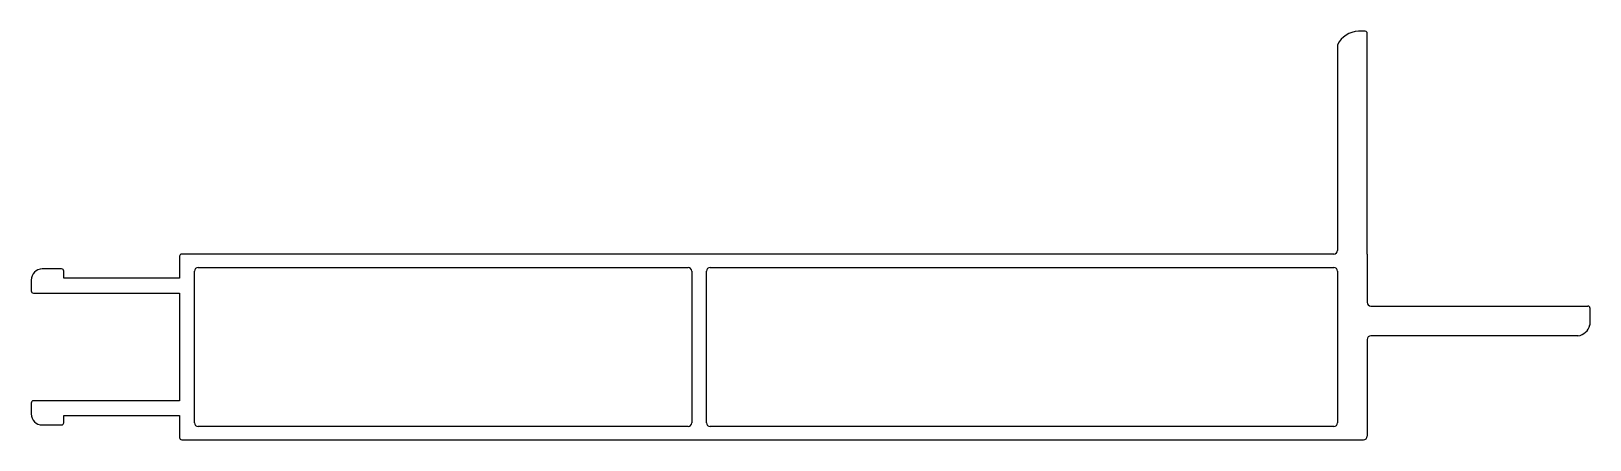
# Model space of a CAD drawing. Extents: x 2649 to 2859, y 2113 to 2168.
import ezdxf

# ---------------------------------------------------------------- set-up
doc = ezdxf.new("R2010")
doc.units = 0
doc.layers.add('ANA', color=7, linetype='CONTINUOUS')

msp = doc.modelspace()

# ---------------------------------------------------------------- linework, layer by layer
at = {"layer": 'ANA', "linetype": 'BYBLOCK'}
for p, q in [((2829.06, 2168.17), (2828.13, 2168.17)), ((2829.31, 2138.17), (2829.31, 2167.92)), ((2825.31, 2166.35), (2825.31, 2138.67)), ((2669.31, 2137.87), (2669.31, 2134.92)), ((2824.81, 2138.17), (2669.61, 2138.17)), ((2829.31, 2138.17), (2829.31, 2131.67)), ((2653.41, 2136.17), (2650.81, 2136.17)), ((2653.71, 2134.92), (2653.71, 2135.87)), ((2671.31, 2115.47), (2671.31, 2135.87)), ((2671.81, 2136.37), (2737.81, 2136.37)), ((2738.31, 2135.87), (2738.31, 2115.47)), ((2740.31, 2115.47), (2740.31, 2135.87)), ((2740.81, 2136.37), (2824.81, 2136.37)), ((2825.31, 2135.87), (2825.31, 2115.47)), ((2649.31, 2134.67), (2649.31, 2133.22)), ((2669.31, 2134.92), (2653.71, 2134.92)), ((2649.61, 2132.92), (2669.31, 2132.92)), ((2669.31, 2132.92), (2669.31, 2118.42)), ((2829.81, 2131.17), (2859.06, 2131.17)), ((2859.31, 2130.92), (2859.31, 2128.62)), ((2829.31, 2126.67), (2829.31, 2113.67)), ((2857.72, 2127.17), (2829.81, 2127.17)), ((2649.31, 2118.12), (2649.31, 2116.67)), ((2669.31, 2118.42), (2649.61, 2118.42)), ((2650.81, 2115.17), (2653.41, 2115.17)), ((2653.71, 2115.47), (2653.71, 2116.42)), ((2653.71, 2116.42), (2669.31, 2116.42)), ((2669.31, 2116.42), (2669.31, 2113.47)), ((2737.81, 2114.97), (2671.81, 2114.97)), ((2824.81, 2114.97), (2740.81, 2114.97)), ((2669.61, 2113.17), (2828.81, 2113.17))]:
    msp.add_line(p, q, dxfattribs=at)
for centre, radius, start, end in [((2828.31, 2164.8), 3.38, 92.9954, 152.576), ((2829.06, 2167.92), 0.25, 0, 90), ((2669.61, 2137.87), 0.3, 90, 180), ((2824.81, 2138.67), 0.5, 270, 360), ((2650.81, 2134.67), 1.5, 90, 180), ((2653.41, 2135.87), 0.3, 0, 90), ((2671.81, 2135.87), 0.5, 90, 180), ((2737.81, 2135.87), 0.5, 0, 90), ((2740.81, 2135.87), 0.5, 90, 180), ((2824.81, 2135.87), 0.5, 0, 90), ((2649.61, 2133.22), 0.3, 180, 270), ((2829.81, 2131.67), 0.5, 180, 270), ((2859.06, 2130.92), 0.25, 0, 90), ((2857.51, 2129), 1.84, 276.4766, 348.2216), ((2829.81, 2126.67), 0.5, 90, 180), ((2649.61, 2118.12), 0.3, 90, 180), ((2650.81, 2116.67), 1.5, 180, 270), ((2653.41, 2115.47), 0.3, 270, 360), ((2671.81, 2115.47), 0.5, 180, 270), ((2737.81, 2115.47), 0.5, 270, 360), ((2740.81, 2115.47), 0.5, 180, 270), ((2824.81, 2115.47), 0.5, 270, 360), ((2669.61, 2113.47), 0.3, 180, 270), ((2828.81, 2113.67), 0.5, 270, 360)]:
    msp.add_arc(centre, radius, start, end, dxfattribs=at)

doc.saveas('drawing.dxf')
